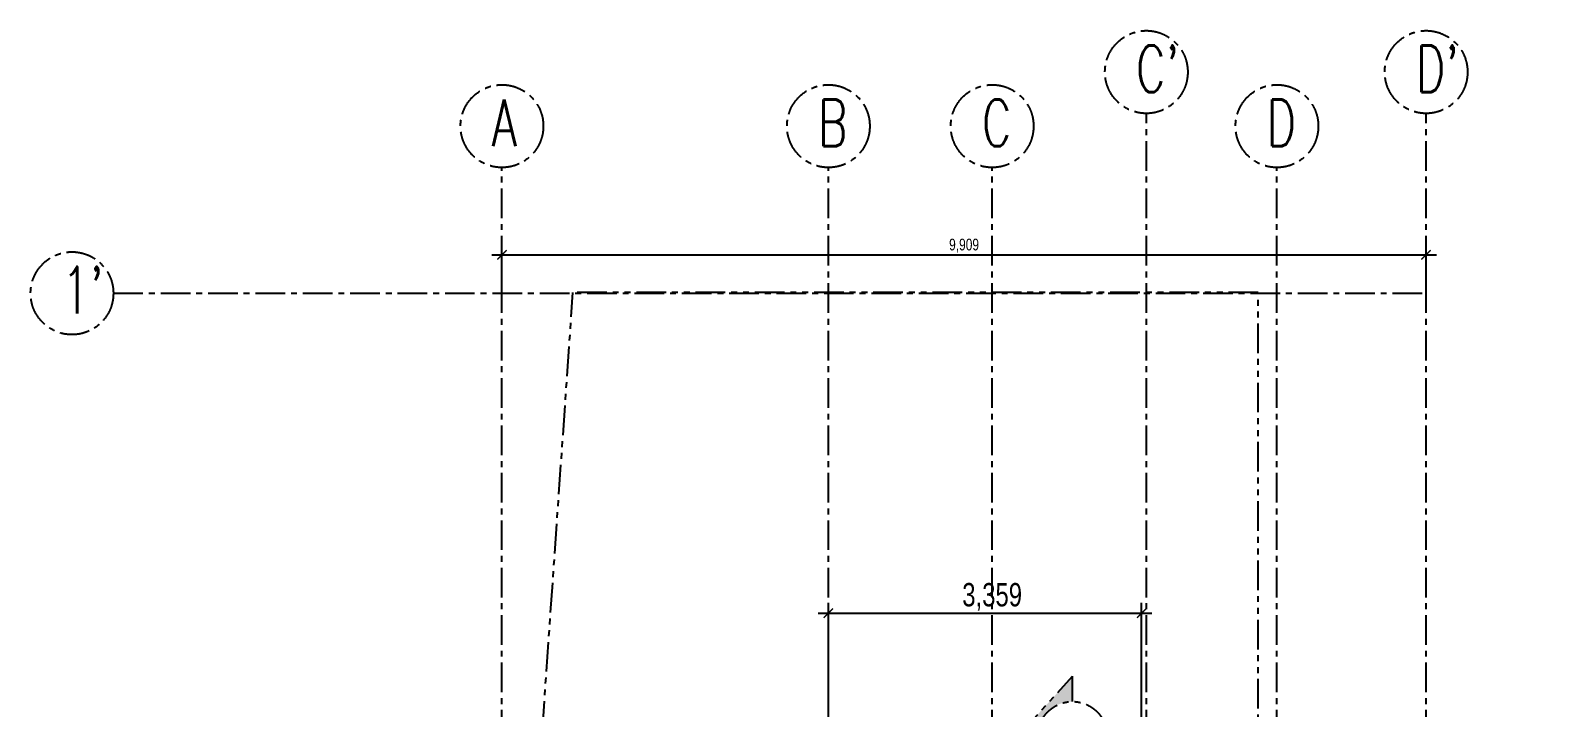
# Model space of a CAD drawing. Header units: millimetres. Extents: x -248340 to 456025, y 261499 to 1049645.
# Drawn here: x -87846 to -71433, y 388399 to 395651 of the extents above; entities that cross this region are included whole.
import ezdxf

# ---------------------------------------------------------------- set-up
doc = ezdxf.new("R2010")
doc.units = ezdxf.units.MM
doc.header["$LTSCALE"] = 8
doc.header["$MEASUREMENT"] = 0
doc.header["$PDMODE"] = 3
doc.header["$PDSIZE"] = 0.3125
for name, pattern in [('CENTER', [50.8, 31.75, -6.35, 6.35, -6.35]), ('CONTINOUS', [0]), ('PHANTOM', [63.5, 31.75, -6.35, 6.35, -6.35, 6.35, -6.35])]:
    doc.linetypes.add(name, pattern=pattern)
doc.layers.get('0').update_dxf_attribs({"linetype": 'CONTINUOUS'})
doc.layers.get('DEFPOINTS').update_dxf_attribs({"color": 8, "linetype": 'CONTINUOUS'})
for name, color, linetype in [('ar_furniture', 6, 'CONTINOUS'), ('ar_grid', 10, 'CENTER'), ('ar_wall', 7, 'CONTINOUS')]:
    doc.layers.add(name, color=color, linetype=linetype)
doc.layers.add('DIM', color=2, linetype='CONTINUOUS', lineweight=25)
doc.styles.add('EN-SCL-DIM', font='swisscl.ttf')
doc.styles.get("Standard").update_dxf_attribs({"font": 'txt.shx', "width": 0.7, "bigfont": 'extfont.shx'})
doc.dimstyles.new('SC50', dxfattribs={"dimscale": 0.5, "dimtxt": 250, "dimasz": 200, "dimexe": 220, "dimexo": 50, "dimgap": 50, "dimtad": 1, "dimdec": 0, "dimrnd": 1, "dimzin": 0, "dimdsep": 46, "dimlunit": 6, "dimtxsty": 'EN-SCL-DIM', "dimblk": 'ARCHTICK', "dimcen": 100, "dimdle": 220, "dimclrd": 1, "dimclre": 1, "dimclrt": 3, "dimadec": 0, "dimazin": 0, "dimtfac": 1, "dimtdec": 0, "dimtofl": 0, "dimtmove": 0, "dimatfit": 3, "dimldrblk": 'OPEN90', "dimfxl": 1, "dimtolj": 1, "dimtzin": 0, "dimarcsym": 1})

# ---------------------------------------------------------------- blocks, each defined once
blk = doc.blocks.new('_ArchTick')
at = {"color": 0, "linetype": 'ByBlock', "const_width": 0.15}
blk.add_lwpolyline([(-0.5, -0.5), (0.5, 0.5)], dxfattribs=at)
blk = doc.blocks.new('*D993')
at = {"layer": 'DEFPOINTS', "color": 0, "ltscale": 1.25, "transparency": 16777216}
for p in [(-75933, 389409), (-79292, 385846), (-75933, 385846)]:
    blk.add_point(p, dxfattribs=at)
at = {"layer": 'DIM', "color": 1, "lineweight": -2, "ltscale": 1.25, "transparency": 16777216}
for p, q in [((-79292, 385871), (-79292, 389519)), ((-75933, 385871), (-75933, 389519)), ((-79402, 389409), (-75823, 389409))]:
    blk.add_line(p, q, dxfattribs=at)
at = {"layer": 'DIM', "color": 1, "lineweight": -2, "ltscale": 1.25, "transparency": 16777216, "xscale": 100, "yscale": 100, "zscale": 100, "rotation": 180}
blk.add_blockref('_ArchTick', (-79292, 389409), dxfattribs=at)
at = {"layer": 'DIM', "color": 1, "lineweight": -2, "ltscale": 1.25, "transparency": 16777216, "xscale": 100, "yscale": 100, "zscale": 100}
blk.add_blockref('_ArchTick', (-75933, 389409), dxfattribs=at)
at = {"layer": 'DIM', "color": 3, "ltscale": 1.25, "transparency": 16777216, "insert": (-77536, 389583), "char_height": 125, "attachment_point": 5, "style": 'EN-SCL-DIM'}
blk.add_mtext('\\A1;{\\H2x;3,359}', dxfattribs=at)
blk = doc.blocks.new('_Open90')
at = {"color": 0, "linetype": 'ByBlock', "lineweight": -2}
for p, q in [((0, 0), (-1, 0)), ((-0.5, 0.5), (0, 0)), ((0, 0), (-0.5, -0.5))]:
    blk.add_line(p, q, dxfattribs=at)
blk = doc.blocks.new('*D1055')
at = {"layer": 'DEFPOINTS', "color": 0, "ltscale": 1.25, "transparency": 16777216}
for p in [(-72883, 393248), (-82792, 392837), (-72883, 392837)]:
    blk.add_point(p, dxfattribs=at)
at = {"layer": 'DIM', "color": 1, "lineweight": -2, "ltscale": 1.25, "transparency": 16777216}
for p, q in [((-82792, 392862), (-82792, 393358)), ((-72883, 392862), (-72883, 393358)), ((-82902, 393248), (-72773, 393248))]:
    blk.add_line(p, q, dxfattribs=at)
at = {"layer": 'DIM', "color": 1, "lineweight": -2, "ltscale": 1.25, "transparency": 16777216, "xscale": 100, "yscale": 100, "zscale": 100, "rotation": 180}
blk.add_blockref('_ArchTick', (-82792, 393248), dxfattribs=at)
at = {"layer": 'DIM', "color": 1, "lineweight": -2, "ltscale": 1.25, "transparency": 16777216, "xscale": 100, "yscale": 100, "zscale": 100}
blk.add_blockref('_ArchTick', (-72883, 393248), dxfattribs=at)
at = {"layer": 'DIM', "color": 3, "ltscale": 1.25, "transparency": 16777216, "insert": (-77837, 393347), "char_height": 125, "attachment_point": 5, "style": 'EN-SCL-DIM'}
blk.add_mtext('\\A1;9,909', dxfattribs=at)

msp = doc.modelspace()

# ---------------------------------------------------------------- hatches: boundary and pattern name
at = {"linetype": 'PHANTOM', "ltscale": 1.25}
h = msp.add_hatch(color=4, dxfattribs=at)
h.dxf.hatch_style = 1
h.paths.add_polyline_path([(-76674.765, 388733.958), (-77259.21, 388088.669), (-76674.765, 387443.38), (-76674.765, 387716.127, -0.414213562), (-77047.307, 388088.669, -0.414213562), (-76674.765, 388461.211)])
at = {"layer": 'ar_furniture', "ltscale": 1.25, "true_color": 0x939598}
h = msp.add_hatch(dxfattribs=at)
h.set_pattern_fill('ANSI37', color=252, scale=1200, angle=45)
h.set_pattern_definition([(90, (-72882.58, 379895.58), (-150, 0), []), (180, (-72882.58, 379895.58), (-1e-14, -150), [])])
edge = h.paths.add_edge_path()
edge.add_line((-72882.58, 379895.582), (-71432.58, 379895.582))
edge.add_line((-71432.58, 379895.582), (-71432.58, 377845.727))
edge.add_line((-71432.58, 377845.596), (-72882.567, 377845.727))
edge.add_line((-72882.58, 379062.937), (-72882.58, 377695.871))
edge.add_line((-72882.58, 379895.582), (-72882.58, 379812.535))
edge.add_line((-72882.58, 374845.727), (-72882.58, 394183.919))

# ---------------------------------------------------------------- linework, layer by layer
at = {"color": 4, "linetype": 'PHANTOM', "ltscale": 1.25}
for p in [(-77259.21, 388088.669), (-76674.765, 388461.211)]:
    msp.add_line(p, (-76674.765, 388733.958), dxfattribs=at)
msp.add_circle((-76674.765, 388088.669), 372.542, dxfattribs=at)
at = {"layer": 'ar_grid', "ltscale": 1.25}
for p, q in [((-75882.58, 374845.582), (-75882.58, 394763.751)), ((-72882.58, 374845.582), (-72882.58, 394763.751)), ((-82791.969, 374845.583), (-82791.969, 394183.775)), ((-79291.969, 374845.583), (-79291.969, 394183.775)), ((-77535.78, 374845.582), (-77535.78, 394183.775)), ((-74482.58, 374845.582), (-74482.58, 394183.775)), ((-86958.497, 392836.531), (-72882.58, 392836.531))]:
    msp.add_line(p, q, dxfattribs=at)
for centre in [(-75882.58, 395207.348), (-72882.58, 395207.348), (-82791.969, 394627.371), (-79291.969, 394627.371), (-77535.78, 394627.371), (-74482.58, 394627.371), (-87402.094, 392836.531)]:
    msp.add_circle(centre, 443.596, dxfattribs=at)
at = {"layer": 'ar_wall', "linetype": 'PHANTOM', "ltscale": 1.25}
for p, q in [((-83288.98, 374845.582), (-82030.239, 392845.582)), ((-74682.58, 392845.582), (-82030.239, 392845.582)), ((-74682.58, 385845.582), (-74682.58, 392845.582))]:
    msp.add_line(p, q, dxfattribs=at)

# ---------------------------------------------------------------- texts
at = {"layer": 'ar_grid', "ltscale": 1.25, "char_height": 500, "attachment_point": 1}
for s, insert in [("C'", (-75993.279, 395491.683)), ("D'", (-72993.279, 395491.683)), ('A', (-82902.668, 394911.707)), ('B', (-79402.668, 394911.707)), ('C', (-77646.479, 394911.707)), ('D', (-74593.279, 394911.707)), ("1'", (-87512.792, 393120.866))]:
    msp.add_mtext_dynamic_manual_height_columns(s, width=0.40068, gutter_width=1, heights=[0], dxfattribs=dict(at, insert=insert))

# ---------------------------------------------------------------- dimensions: what is measured, and where the dimension line sits
at = {"layer": 'DIM', "color": 0, "ltscale": 1.25}
dim = msp.add_linear_dim(base=(-72882.58, 393247.636), p1=(-82791.969, 392836.531), p2=(-72882.58, 392836.531), dimstyle='SC50', dxfattribs=at)
dim.commit()
dim.dimension.update_dxf_attribs({"geometry": '*D1055', "text_midpoint": (-77837.275, 393346.972)})
dim = msp.add_linear_dim(base=(-75932.78, 389409.183), p1=(-79291.969, 385845.583), p2=(-75932.78, 385845.582), text='{\\H2x;<>}', dimstyle='SC50', dxfattribs=at)
dim.commit()
dim.dimension.update_dxf_attribs({"geometry": '*D993', "text_midpoint": (-77535.78, 389409.183), "dimtype": 160})

doc.saveas('drawing.dxf')
